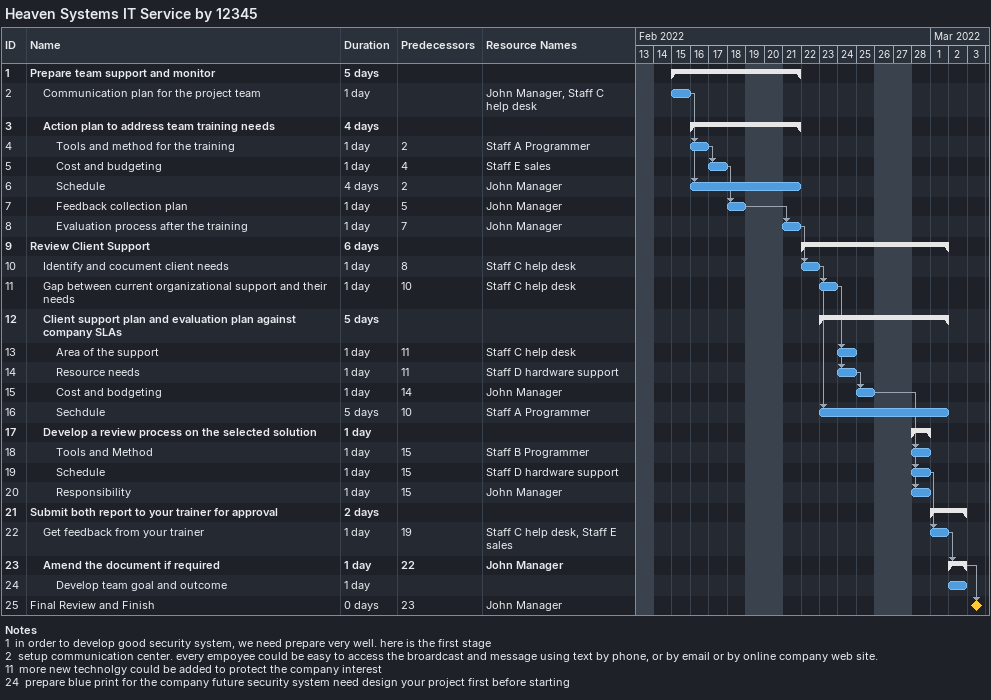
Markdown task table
Heaven Systems IT Service by 12345

| ID | Level | Task | Duration | Start | Finish | Predecessors | Resources |
|---|---|---|---|---|---|---|---|
| 1 | 1 | **Prepare team support and monitor** | 5d | 2022-02-15 | 2022-02-21 |  |  |
| 2 | 2 | Communication plan for the project team | 1d | 2022-02-15 | 2022-02-15 |  | John Manager, Staff C help desk |
| 3 | 2 | **Action plan to address team training needs** | 4d | 2022-02-16 | 2022-02-21 |  |  |
| 4 | 3 | Tools and method for the training | 1d | 2022-02-16 | 2022-02-16 | 2 | Staff A Programmer |
| 5 | 3 | Cost and budgeting | 1d | 2022-02-17 | 2022-02-17 | 4 | Staff E sales |
| 6 | 3 | Schedule | 4d | 2022-02-16 | 2022-02-21 | 2 | John Manager |
| 7 | 3 | Feedback collection plan | 1d | 2022-02-18 | 2022-02-18 | 5 | John Manager |
| 8 | 3 | Evaluation process after the training | 1d | 2022-02-21 | 2022-02-21 | 7 | John Manager |
| 9 | 1 | **Review Client Support** | 6d | 2022-02-22 | 2022-03-01 |  |  |
| 10 | 2 | Identify and cocument client needs | 1d | 2022-02-22 | 2022-02-22 | 8 | Staff C help desk |
| 11 | 2 | Gap between current organizational support and their needs | 1d | 2022-02-23 | 2022-02-23 | 10 | Staff C help desk |
| 12 | 2 | **Client support plan and evaluation plan against company SLAs** | 5d | 2022-02-23 | 2022-03-01 |  |  |
| 13 | 3 | Area of the support | 1d | 2022-02-24 | 2022-02-24 | 11 | Staff C help desk |
| 14 | 3 | Resource needs | 1d | 2022-02-24 | 2022-02-24 | 11 | Staff D hardware support |
| 15 | 3 | Cost and bodgeting | 1d | 2022-02-25 | 2022-02-25 | 14 | John Manager |
| 16 | 3 | Sechdule | 5d | 2022-02-23 | 2022-03-01 | 10 | Staff A Programmer |
| 17 | 2 | **Develop a review process on the selected solution** | 1d | 2022-02-28 | 2022-02-28 |  |  |
| 18 | 3 | Tools and Method | 1d | 2022-02-28 | 2022-02-28 | 15 | Staff B Programmer |
| 19 | 3 | Schedule | 1d | 2022-02-28 | 2022-02-28 | 15 | Staff D hardware support |
| 20 | 3 | Responsibility | 1d | 2022-02-28 | 2022-02-28 | 15 | John Manager |
| 21 | 1 | **Submit both report to your trainer for approval** | 2d | 2022-03-01 | 2022-03-02 |  |  |
| 22 | 2 | Get feedback from your trainer | 1d | 2022-03-01 | 2022-03-01 | 19 | Staff C help desk, Staff E sales |
| 23 | 2 | **Amend the document if required** | 1d | 2022-03-02 | 2022-03-02 | 22 | John Manager |
| 24 | 3 | Develop team goal and outcome | 1d | 2022-03-02 | 2022-03-02 |  |  |
| 25 | 1 | Final Review and Finish | 0d | 2022-03-03 | 2022-03-03 | 23 | John Manager |

Notes
- 1: in order to develop good security system, we need prepare very well. here is the first stage
- 2: setup communication center. every empoyee could be easy to access the broardcast and message using text by phone, or by email or by online company web site.
- 11: more new technolgy could be added to protect the company interest
- 24: prepare blue print for the company future security system need design your project first before starting
